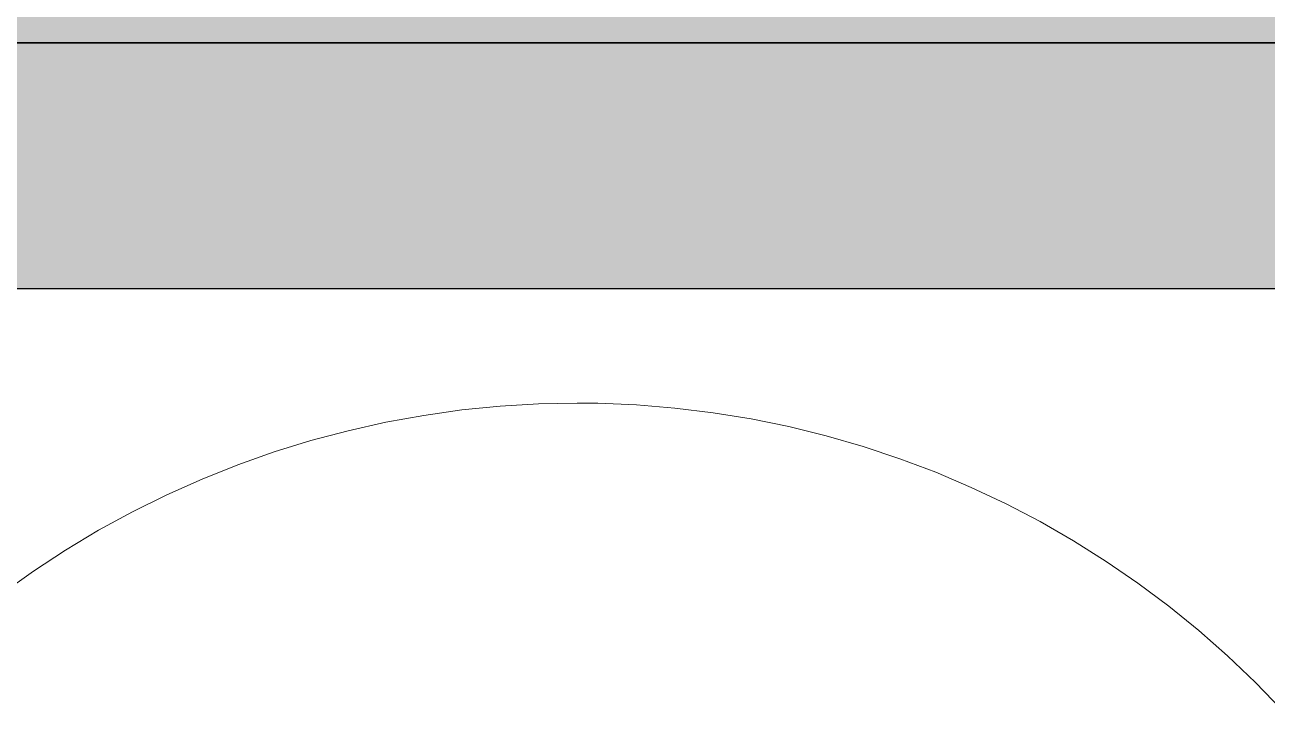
# Model space of a CAD drawing. Header units: millimetres. Extents: x 155927 to 295199, y -4084 to 97293.
# Drawn here: x 159519 to 160035, y 25780 to 26065 of the extents above; entities that cross this region are included whole.
import ezdxf

# ---------------------------------------------------------------- set-up
doc = ezdxf.new("R2010")
doc.units = ezdxf.units.MM
doc.header["$MEASUREMENT"] = 0
for name, color, linetype, lineweight in [('A-WALL-PATT', 7, 'CONTINUOUS', 9), ('I-FURN', 8, 'CONTINUOUS', 9), ('I-WALL', 7, 'CONTINUOUS', 9)]:
    doc.layers.add(name, color=color, linetype=linetype, lineweight=lineweight)

msp = doc.modelspace()

# ---------------------------------------------------------------- hatches: boundary and pattern name
at = {"layer": 'A-WALL-PATT'}
for points in [[(160696.66, 26057.61), (160696.66, 26072.61), (157247.81, 26072.61), (157247.81, 26057.61), (160138.15, 26057.61)], [(160696.66, 25955.61), (160696.66, 26057.61), (157247.81, 26057.61), (157247.81, 25955.61), (160138.15, 25955.61)]]:
    msp.add_hatch(color=256, dxfattribs=at).paths.add_polyline_path(points, flags=0)

# ---------------------------------------------------------------- linework, layer by layer
at = {"layer": 'I-FURN'}
for p, q in [((159700.69, 25905.11), (159684.85, 25902.88)), ((159716.61, 25906.71), (159700.69, 25905.11)), ((159732.58, 25907.67), (159716.61, 25906.71)), ((159748.58, 25907.99), (159732.58, 25907.67)), ((159757.21, 25907.9), (159748.58, 25907.99)), ((159773.2, 25907.23), (159757.21, 25907.9)), ((159789.14, 25905.93), (159773.2, 25907.23)), ((159805.02, 25903.99), (159789.14, 25905.93)), ((159820.82, 25901.41), (159805.02, 25903.99)), ((159669.11, 25900.02), (159653.5, 25896.52)), ((159684.85, 25902.88), (159669.11, 25900.02)), ((159836.49, 25898.21), (159820.82, 25901.41)), ((159852.02, 25894.38), (159836.49, 25898.21)), ((159653.5, 25896.52), (159638.03, 25892.41)), ((159867.39, 25889.93), (159852.02, 25894.38)), ((159622.75, 25887.68), (159607.67, 25882.35)), ((159638.03, 25892.41), (159622.75, 25887.68)), ((159882.57, 25884.88), (159867.39, 25889.93)), ((159897.54, 25879.22), (159882.57, 25884.88)), ((159607.67, 25882.35), (159592.81, 25876.41)), ((159912.26, 25872.96), (159897.54, 25879.22)), ((159592.81, 25876.41), (159578.2, 25869.89)), ((159926.73, 25866.13), (159912.26, 25872.96)), ((159578.2, 25869.89), (159563.87, 25862.79)), ((159563.87, 25862.79), (159549.82, 25855.12)), ((159940.91, 25858.72), (159926.73, 25866.13)), ((159954.78, 25850.74), (159940.91, 25858.72)), ((159549.82, 25855.12), (159536.1, 25846.89)), ((159536.1, 25846.89), (159522.72, 25838.12)), ((159968.32, 25842.22), (159954.78, 25850.74)), ((159981.51, 25833.17), (159968.32, 25842.22)), ((159522.72, 25838.12), (159509.7, 25828.83)), ((159994.33, 25823.59), (159981.51, 25833.17)), ((160006.75, 25813.51), (159994.33, 25823.59)), ((160018.76, 25802.95), (160006.75, 25813.51)), ((160030.34, 25791.91), (160018.76, 25802.95)), ((160041.47, 25780.41), (160030.34, 25791.91))]:
    msp.add_line(p, q, dxfattribs=at)
at = {"layer": 'I-WALL', "lineweight": 30}
for p, q in [((160696.66, 26057.61), (157247.81, 26057.61)), ((157247.81, 26057.61), (160696.66, 26057.61)), ((157247.81, 25955.61), (160696.66, 25955.61))]:
    msp.add_line(p, q, dxfattribs=at)

doc.saveas('drawing.dxf')
